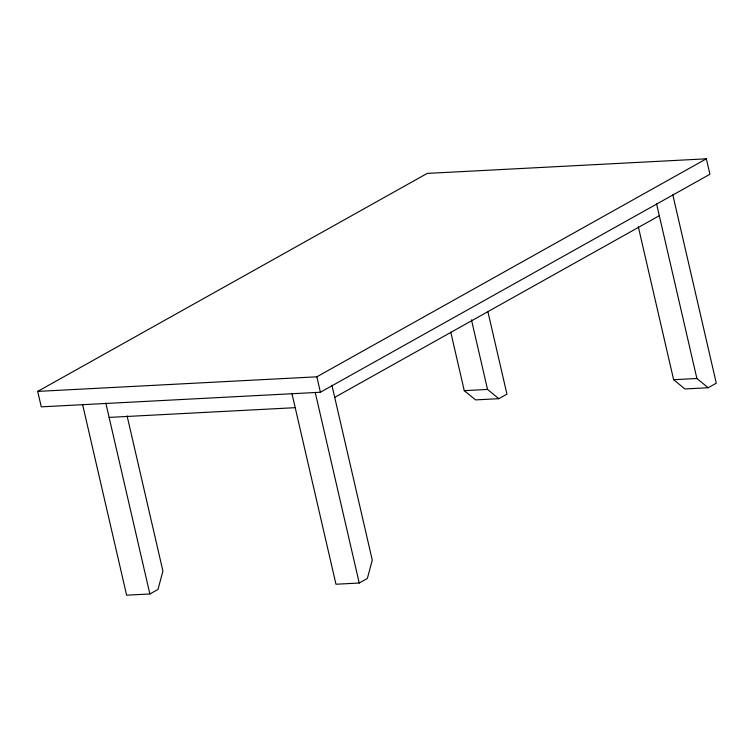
<?xml version="1.0" encoding="UTF-8"?>
<svg xmlns="http://www.w3.org/2000/svg" width="754" height="754" viewBox="0 0 754 754"><rect width="100%" height="100%" fill="white"/><g stroke="black" fill="none" stroke-linecap="round" stroke-linejoin="round"><path stroke-width="1.13" d="M37.7 391.401L427.226 173.411L706.366 158.811L709.929 174.259L320.403 392.25L41.263 406.849L37.7 391.401L316.84 376.802L706.366 158.811M334.701 397.377L659.307 215.719M82.601 404.54L126.615 595.189L149.876 593.973L157.991 589.43L162.921 571.089L127.096 415.916M450.769 332.194L464.266 390.647L475.567 399.903L498.828 398.687L506.942 394.144L487.885 311.6M291.892 393.324L335.973 584.237L359.234 583.021L367.349 578.478L372.278 560.147L331.901 385.237M638.327 226.813L673.624 379.705L684.924 388.951L708.185 387.735L716.3 383.202L672.813 194.834M464.266 390.647L487.527 389.432L498.828 398.687M673.624 379.705L696.885 378.489L708.185 387.735M109.113 417.405L295.21 407.678M656.508 203.58L696.885 378.489M471.467 319.837L487.527 389.432M316.84 376.802L320.403 392.25M315.219 392.382L359.234 583.021M105.805 403.06L149.876 593.973"/></g></svg>
